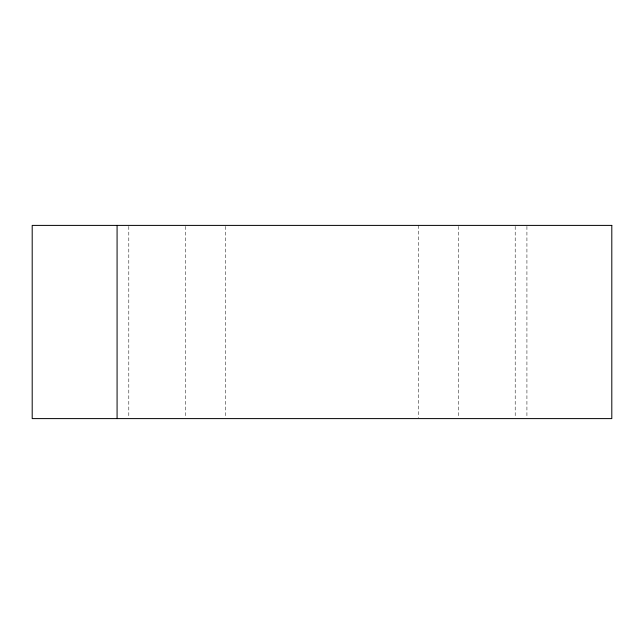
<?xml version="1.0" encoding="UTF-8"?>
<svg xmlns="http://www.w3.org/2000/svg" width="644" height="644" viewBox="0 0 644 644"><rect width="100%" height="100%" fill="white"/><g stroke="black" fill="none" stroke-linecap="round" stroke-linejoin="round"><path stroke-width="0.48" stroke-dasharray="3.22 2.42" d="M526.921 226.398L526.921 417.602M515.2 226.398L515.2 417.602M458.617 226.398L458.617 417.602M418.6 225.4L418.6 417.602M225.4 226.398L225.4 417.602M185.383 226.398L185.383 417.602M128.8 226.398L128.8 417.602"/><path stroke-width="0.97" d="M117.079 225.4L117.079 418.6M611.8 225.4L32.2 225.4L32.2 418.6L611.8 418.6L611.8 225.4"/></g></svg>
